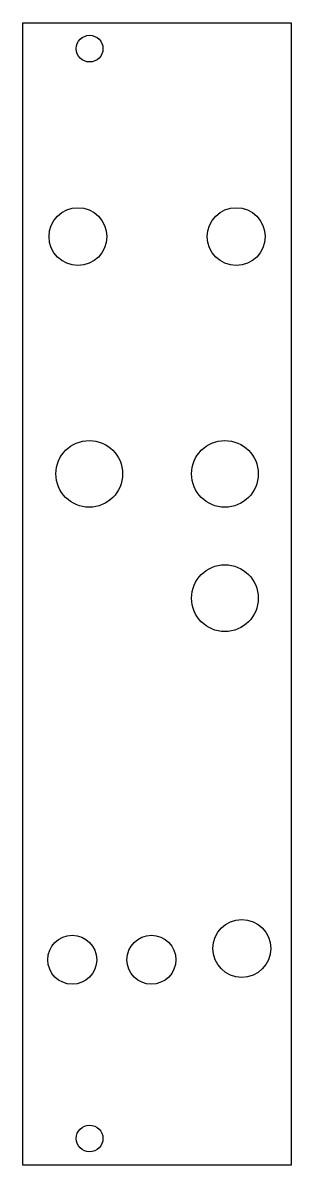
# Model space of a CAD drawing. Header units: millimetres. Extents: x 0 to 30, y 0 to 128.
import ezdxf

# ---------------------------------------------------------------- set-up
doc = ezdxf.new("R2010")
doc.units = ezdxf.units.MM
doc.layers.add('Contour', color=7, linetype='CONTINUOUS')

msp = doc.modelspace()

# ---------------------------------------------------------------- linework, layer by layer
at = {"layer": 'Contour', "color": 7, "linetype": 'CONTINUOUS'}
for p, q in [((0, 0), (0, 128.4)), ((0, 128.4), (30.14, 128.4)), ((30.14, 128.4), (30.14, 0)), ((30.14, 0), (0, 0))]:
    msp.add_line(p, q, dxfattribs=at)
for centre, radius in [((7.5, 125.5), 1.5), ((6.19, 104.37), 3.25), ((23.97, 104.37), 3.25), ((7.46, 77.7), 3.75), ((22.7, 77.7), 3.75), ((22.7, 63.73), 3.75), ((24.6, 24.36), 3.25), ((5.55, 23.09), 2.75), ((14.44, 23.09), 2.75), ((7.5, 3), 1.5)]:
    msp.add_circle(centre, radius, dxfattribs=at)

doc.saveas('drawing.dxf')
